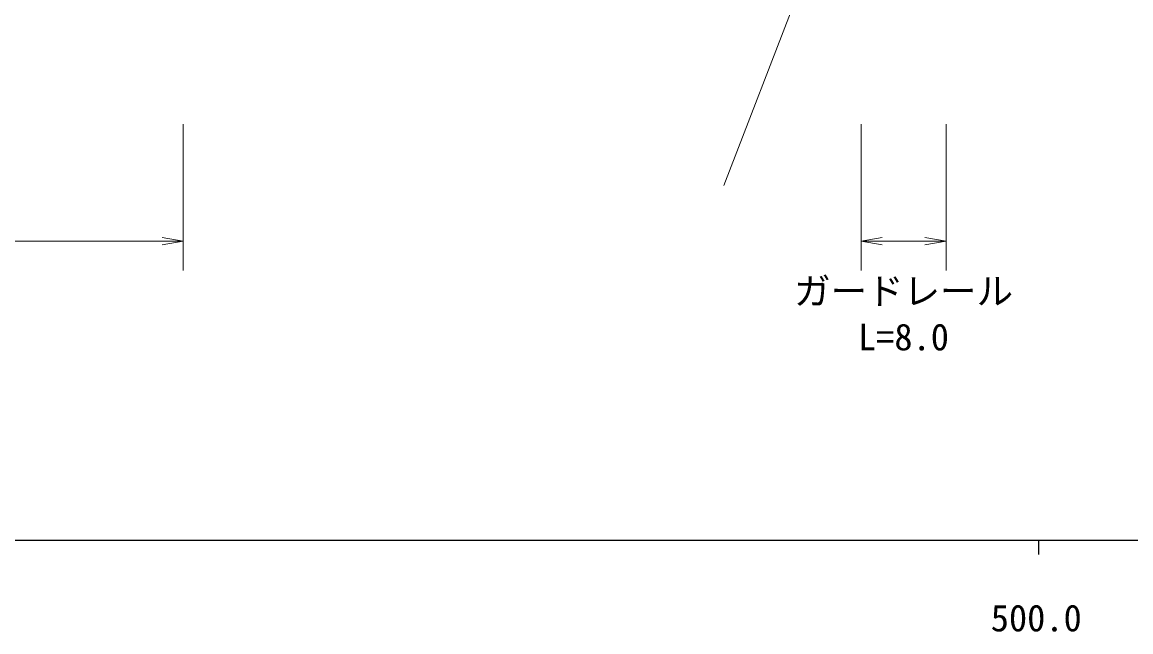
# Model space of a CAD drawing. Units: millimetres, scale not verified. Extents: x 40000 to 680000, y 20000 to 380000.
# Drawn here: x 498380 to 574322, y 198715 to 240454 of the extents above; entities that cross this region are included whole.
import ezdxf
from ezdxf.enums import TextEntityAlignment as Align

# ---------------------------------------------------------------- set-up
doc = ezdxf.new("R2010")
doc.units = ezdxf.units.MM
doc.header["$LTSCALE"] = 1000
for name, color, linetype, lineweight in [('M-BMK-SRVR', 3, 'Continuous', 13), ('M-STR-STR3', 7, 'Continuous', 13), ('M-TTL-BAND', 7, 'Continuous', 25)]:
    doc.layers.add(name, color=color, linetype=linetype, lineweight=lineweight)
doc.styles.add('ＭＳ ゴシック', font='')
doc.styles.get('ＭＳ ゴシック').set_extended_font_data('MS Gothic')

# ---------------------------------------------------------------- blocks, each defined once
blk = doc.blocks.new('open_arrow')
at = {"color": 0, "linetype": 'Continuous', "lineweight": -2}
blk.add_lwpolyline([(7.5, 1.25), (0, 0), (7.5, -1.25)], dxfattribs=at)

msp = doc.modelspace()

# ---------------------------------------------------------------- linework, layer by layer
at = {"layer": 'M-BMK-SRVR'}
msp.add_line((546454, 229265), (564188, 275318), dxfattribs=at)
at = {"layer": 'M-STR-STR3'}
for p, q in [((509417, 233462), (509417, 223462)), ((555848, 233462), (555848, 223462)), ((561662, 233462), (561662, 223462)), ((440057, 225462), (509417, 225462)), ((555848, 225462), (561662, 225462))]:
    msp.add_line(p, q, dxfattribs=at)
at = {"layer": 'M-TTL-BAND'}
for p, q in [((40000, 205000), (579000, 205000)), ((568000, 205000), (568000, 204000))]:
    msp.add_line(p, q, dxfattribs=at)

# ---------------------------------------------------------------- block references
at = {"layer": 'M-STR-STR3', "xscale": 193, "yscale": 193, "rotation": 180}
for p in [(509417, 225462), (561662, 225462)]:
    msp.add_blockref('open_arrow', p, dxfattribs=at)
at = {"layer": 'M-STR-STR3', "xscale": 193, "yscale": 193}
msp.add_blockref('open_arrow', (555848, 225462), dxfattribs=at)

# ---------------------------------------------------------------- texts
at = {"layer": 'M-STR-STR3', "style": 'ＭＳ ゴシック'}
for s, p in [('ガードレール', (551255, 220576)), ('L=8.0', (555630, 217435))]:
    msp.add_text(s, height=1833, dxfattribs=at).set_placement(p, align=Align.BOTTOM_LEFT)
at = {"layer": 'M-TTL-BAND', "style": 'ＭＳ ゴシック'}
msp.add_text('500.0', height=1833, dxfattribs=at).set_placement((567844, 198195), align=Align.BOTTOM_CENTER)

doc.saveas('drawing.dxf')
